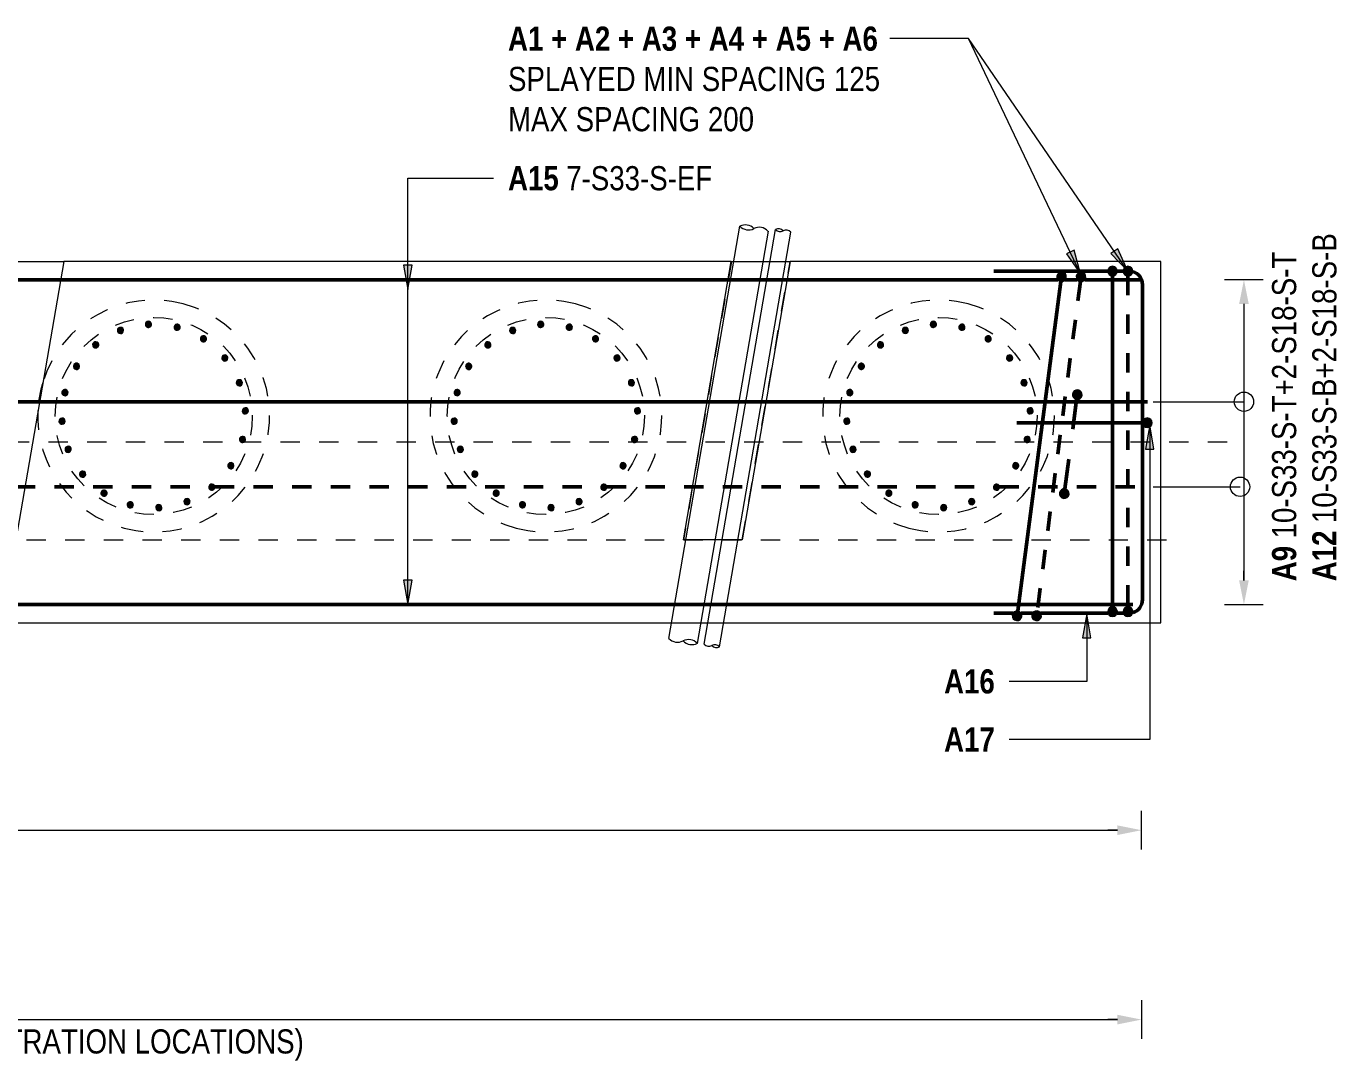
# Model space of a CAD drawing. Header units: metres. Extents: x 1110 to 1218, y -510 to 23.
# Drawn here: x 1137.25 to 1144.03, y -509.74 to -504.39 of the extents above; entities that cross this region are included whole.
import ezdxf

# ---------------------------------------------------------------- set-up
doc = ezdxf.new("R2010")
doc.units = ezdxf.units.M
doc.linetypes.add('JacobsDash', pattern=[0.0045, 0.003, -0.0015])
doc.linetypes.add('JacobsGridLine', pattern=[0.0145, 0.01, -0.001, 0.0025, -0.001])
for name, color, linetype, lineweight in [('A-ANNO-NOTE', 7, 'Continuous', 9), ('A-DETL', 7, 'Continuous', 13), ('A-DETL-GENF', 7, 'Continuous', 9), ('G-ANNO-TEXT', 7, 'Continuous', 9), ('S-BEAM', 7, 'Continuous', 50), ('S-FNDN', 7, 'Continuous', 50), ('S-GRID', 7, 'Continuous', 9)]:
    doc.layers.add(name, color=color, linetype=linetype, lineweight=lineweight)
doc.styles.add('Arial Narrow_1', font='ARIALN.TTF', dxfattribs={"height": 0.125})
doc.styles.add('Arial Narrow_B', font='ARIALNB.TTF', dxfattribs={"height": 0.125})

# ---------------------------------------------------------------- blocks, each defined once
blk = doc.blocks.new('CS_DET_Pile-Column_BreakLine - Tubular BreakLine-7612807-DRG-2873072 - ABUTMENT A REINFORCEMENT PLAN Copy 1')
at = {"layer": 'A-DETL-GENF', "color": 143, "lineweight": 18, "true_color": 0x78aac8}
for centre, start, end in [((0.0375, 0.0499), 232.95733, 307.04267), ((0.1125, -0.0495), 52.95733, 127.04267), ((0.1125, 0.0499), 232.95733, 307.04267)]:
    blk.add_arc(centre, 0.0622, start, end, dxfattribs=at)
blk = doc.blocks.new('CS_DET_Pile-Column_BreakLine - Tubular BreakLine-7612856-DRG-2873072 - ABUTMENT A REINFORCEMENT PLAN Copy 1')
at = {"layer": 'A-DETL-GENF', "color": 143, "lineweight": 18, "true_color": 0x78aac8}
for centre, start, end in [((0.02, 0.0267), 232.95733, 307.04267), ((0.06, -0.0263), 52.95733, 127.04267), ((0.06, 0.0267), 232.95733, 307.04267)]:
    blk.add_arc(centre, 0.0332, start, end, dxfattribs=at)
blk = doc.blocks.new('CS_DET_Pile-Column_BreakLine - Tubular BreakLine-7612699-DRG-2873072 - ABUTMENT A REINFORCEMENT PLAN Copy 1')
at = {"layer": 'A-DETL-GENF', "color": 143, "lineweight": 18, "true_color": 0x78aac8}
for centre, start, end in [((0.0369, 0.0491), 232.95733, 307.04267), ((0.1107, -0.0487), 52.95733, 127.04267), ((0.1107, 0.0491), 232.95733, 307.04267)]:
    blk.add_arc(centre, 0.0613, start, end, dxfattribs=at)
blk = doc.blocks.new('CS_DET_Pile-Column_BreakLine - Tubular BreakLine-7612751-DRG-2873072 - ABUTMENT A REINFORCEMENT PLAN Copy 1')
at = {"layer": 'A-DETL-GENF', "color": 143, "lineweight": 18, "true_color": 0x78aac8}
for centre, start, end in [((0.02, 0.0267), 232.95733, 307.04267), ((0.06, -0.0263), 52.95733, 127.04267), ((0.06, 0.0267), 232.95733, 307.04267)]:
    blk.add_arc(centre, 0.0332, start, end, dxfattribs=at)
blk = doc.blocks.new('CS_DET_Rebar Combined - Multiple Bar-7534566-DRG-2873072 - ABUTMENT A REINFORCEMENT PLAN Copy 1')
at = {"layer": 'A-DETL-GENF', "lineweight": 50}
blk.add_line((0, 0), (9.885, 0), dxfattribs=at)
blk = doc.blocks.new('CS_DET_Rebar Combined - Multiple Bar-7534505-DRG-2873072 - ABUTMENT A REINFORCEMENT PLAN Copy 1')
at = {"layer": 'A-DETL-GENF', "linetype": 'JacobsDash', "lineweight": 50}
for p, q in [((0.7648, 0), (0, 0)), ((2.7967, 0), (0.7965, 0)), ((4.8262, 0), (2.8283, 0)), ((6.8556, 0), (4.8578, 0)), ((8.8851, 0), (6.8873, 0)), ((9.885, 0), (8.9168, 0))]:
    blk.add_line(p, q, dxfattribs=at)
blk = doc.blocks.new('T2DExtentArrowReinf_v1 - Extent-9230249-DRG-2873072 - ABUTMENT A REINFORCEMENT PLAN Copy 1')
at = {"layer": 'A-DETL-GENF'}
for p, q in [((0.125, 0), (30.477, 0)), ((30.602, -0.01), (30.602, 0))]:
    blk.add_line(p, q, dxfattribs=at)
blk = doc.blocks.new('T2DExtentArrowReinf_v1 - Extent-7534392-DRG-2873072 - ABUTMENT A REINFORCEMENT PLAN Copy 1')
at = {"layer": 'A-DETL-GENF'}
for p, q in [((0, 0.01), (0, -0.01)), ((0.125, 0), (1.555, 0)), ((1.68, -0.01), (1.68, 0))]:
    blk.add_line(p, q, dxfattribs=at)
blk = doc.blocks.new('T2DExtentArrowReinf_v1 - Extent-9230608-DRG-2873072 - ABUTMENT A REINFORCEMENT PLAN Copy 1')
at = {"layer": 'A-DETL-GENF'}
for p, q in [((0.125, 0), (30.477, 0)), ((30.602, 0.01), (30.602, 0))]:
    blk.add_line(p, q, dxfattribs=at)
blk = doc.blocks.new('CS_DET_Rebar Combined - Multiple Bar-7528293-DRG-2873072 - ABUTMENT A REINFORCEMENT PLAN Copy 1')
at = {"layer": 'A-DETL-GENF'}
for points in [[(-0.025, 0), (-0.0241, -0.0065), (-0.0217, -0.0125), (-0.0177, -0.0177), (-0.0125, -0.0217), (-0.0065, -0.0241), (0, -0.025), (0.0065, -0.0241), (0.0125, -0.0217), (0.0177, -0.0177), (0.0217, -0.0125), (0.0241, -0.0065), (0.025, 0), (0.0241, 0.0065), (0.0217, 0.0125), (0.0177, 0.0177), (0.0125, 0.0217), (0.0065, 0.0241), (0, 0.025), (-0.0065, 0.0241), (-0.0125, 0.0217), (-0.0177, 0.0177), (-0.0217, 0.0125), (-0.0241, 0.0065)], [(1.7369, 0), (1.7378, -0.0065), (1.7403, -0.0125), (1.7443, -0.0177), (1.7494, -0.0217), (1.7555, -0.0241), (1.7619, -0.025), (1.7684, -0.0241), (1.7744, -0.0217), (1.7796, -0.0177), (1.7836, -0.0125), (1.7861, -0.0065), (1.7869, 0), (1.7861, 0.0065), (1.7836, 0.0125), (1.7796, 0.0177), (1.7744, 0.0217), (1.7684, 0.0241), (1.7619, 0.025), (1.7555, 0.0241), (1.7494, 0.0217), (1.7443, 0.0177), (1.7403, 0.0125), (1.7378, 0.0065)]]:
    blk.add_hatch(color=256, dxfattribs=at).paths.add_polyline_path(points)
at = {"layer": 'A-DETL-GENF', "lineweight": 50}
blk.add_line((0.025, 0), (1.7369, 0), dxfattribs=at)
at = {"layer": 'A-DETL-GENF'}
for centre, start, end in [((0, 0), 360, 180), ((0, 0), 180, 360), ((1.7619, 0), 0, 180), ((1.7619, 0), 180, 360)]:
    blk.add_arc(centre, 0.025, start, end, dxfattribs=at)
blk = doc.blocks.new('CS_DET_Rebar Combined - Multiple Bar-7528295-DRG-2873072 - ABUTMENT A REINFORCEMENT PLAN Copy 1')
at = {"layer": 'A-DETL-GENF'}
for points in [[(-0.025, 0), (-0.0241, -0.0065), (-0.0217, -0.0125), (-0.0177, -0.0177), (-0.0125, -0.0217), (-0.0065, -0.0241), (0, -0.025), (0.0065, -0.0241), (0.0125, -0.0217), (0.0177, -0.0177), (0.0217, -0.0125), (0.0241, -0.0065), (0.025, 0), (0.0241, 0.0065), (0.0217, 0.0125), (0.0177, 0.0177), (0.0125, 0.0217), (0.0065, 0.0241), (0, 0.025), (-0.0065, 0.0241), (-0.0125, 0.0217), (-0.0177, 0.0177), (-0.0217, 0.0125), (-0.0241, 0.0065)], [(1.7369, 0), (1.7378, -0.0065), (1.7403, -0.0125), (1.7443, -0.0177), (1.7494, -0.0217), (1.7555, -0.0241), (1.7619, -0.025), (1.7684, -0.0241), (1.7744, -0.0217), (1.7796, -0.0177), (1.7836, -0.0125), (1.7861, -0.0065), (1.7869, 0), (1.7861, 0.0065), (1.7836, 0.0125), (1.7796, 0.0177), (1.7744, 0.0217), (1.7684, 0.0241), (1.7619, 0.025), (1.7555, 0.0241), (1.7494, 0.0217), (1.7443, 0.0177), (1.7403, 0.0125), (1.7378, 0.0065)]]:
    blk.add_hatch(color=256, dxfattribs=at).paths.add_polyline_path(points)
at = {"layer": 'A-DETL-GENF', "linetype": 'JacobsDash', "lineweight": 50}
blk.add_line((1.7369, 0), (0.025, 0), dxfattribs=at)
at = {"layer": 'A-DETL-GENF'}
for centre, start, end in [((0, 0), 360, 180), ((0, 0), 180, 360), ((1.7619, 0), 0, 180), ((1.7619, 0), 180, 360)]:
    blk.add_arc(centre, 0.025, start, end, dxfattribs=at)
blk = doc.blocks.new('CS_DET_Rebar Combined - Multiple Bar-6463039-DRG-2873072 - ABUTMENT A REINFORCEMENT PLAN Copy 1')
at = {"layer": 'A-DETL-GENF'}
for points in [[(-0.025, 0), (-0.0241, -0.0065), (-0.0217, -0.0125), (-0.0177, -0.0177), (-0.0125, -0.0217), (-0.0065, -0.0241), (0, -0.025), (0.0065, -0.0241), (0.0125, -0.0217), (0.0177, -0.0177), (0.0217, -0.0125), (0.0241, -0.0065), (0.025, 0), (0.0241, 0.0065), (0.0217, 0.0125), (0.0177, 0.0177), (0.0125, 0.0217), (0.0065, 0.0241), (0, 0.025), (-0.0065, 0.0241), (-0.0125, 0.0217), (-0.0177, 0.0177), (-0.0217, 0.0125), (-0.0241, 0.0065)], [(1.7434, 0), (1.7442, -0.0065), (1.7467, -0.0125), (1.7507, -0.0177), (1.7559, -0.0217), (1.7619, -0.0241), (1.7684, -0.025), (1.7749, -0.0241), (1.7809, -0.0217), (1.7861, -0.0177), (1.79, -0.0125), (1.7925, -0.0065), (1.7934, 0), (1.7925, 0.0065), (1.79, 0.0125), (1.7861, 0.0177), (1.7809, 0.0217), (1.7749, 0.0241), (1.7684, 0.025), (1.7619, 0.0241), (1.7559, 0.0217), (1.7507, 0.0177), (1.7467, 0.0125), (1.7442, 0.0065)]]:
    blk.add_hatch(color=256, dxfattribs=at).paths.add_polyline_path(points)
at = {"layer": 'A-DETL-GENF', "lineweight": 50}
blk.add_line((0.025, 0), (1.7434, 0), dxfattribs=at)
at = {"layer": 'A-DETL-GENF'}
for centre, start, end in [((0, 0), 360, 180), ((0, 0), 180, 360), ((1.7684, 0), 0, 180), ((1.7684, 0), 180, 360)]:
    blk.add_arc(centre, 0.025, start, end, dxfattribs=at)
blk = doc.blocks.new('CS_DET_Rebar Combined - Multiple Bar-6463081-DRG-2873072 - ABUTMENT A REINFORCEMENT PLAN Copy 1')
at = {"layer": 'A-DETL-GENF'}
for points in [[(-0.025, 0), (-0.0241, -0.0065), (-0.0217, -0.0125), (-0.0177, -0.0177), (-0.0125, -0.0217), (-0.0065, -0.0241), (0, -0.025), (0.0065, -0.0241), (0.0125, -0.0217), (0.0177, -0.0177), (0.0217, -0.0125), (0.0241, -0.0065), (0.025, 0), (0.0241, 0.0065), (0.0217, 0.0125), (0.0177, 0.0177), (0.0125, 0.0217), (0.0065, 0.0241), (0, 0.025), (-0.0065, 0.0241), (-0.0125, 0.0217), (-0.0177, 0.0177), (-0.0217, 0.0125), (-0.0241, 0.0065)], [(1.7434, 0), (1.7442, -0.0065), (1.7467, -0.0125), (1.7507, -0.0177), (1.7559, -0.0217), (1.7619, -0.0241), (1.7684, -0.025), (1.7749, -0.0241), (1.7809, -0.0217), (1.7861, -0.0177), (1.79, -0.0125), (1.7925, -0.0065), (1.7934, 0), (1.7925, 0.0065), (1.79, 0.0125), (1.7861, 0.0177), (1.7809, 0.0217), (1.7749, 0.0241), (1.7684, 0.025), (1.7619, 0.0241), (1.7559, 0.0217), (1.7507, 0.0177), (1.7467, 0.0125), (1.7442, 0.0065)]]:
    blk.add_hatch(color=256, dxfattribs=at).paths.add_polyline_path(points)
at = {"layer": 'A-DETL-GENF', "linetype": 'JacobsDash', "lineweight": 50}
blk.add_line((1.7434, 0), (0.025, 0), dxfattribs=at)
at = {"layer": 'A-DETL-GENF'}
for centre, start, end in [((0, 0), 360, 180), ((0, 0), 180, 360), ((1.7684, 0), 0, 180), ((1.7684, 0), 180, 360)]:
    blk.add_arc(centre, 0.025, start, end, dxfattribs=at)
blk = doc.blocks.new('CS_DET_Rebar Combined - Multiple Bar-6463435-DRG-2873072 - ABUTMENT A REINFORCEMENT PLAN Copy 1')
at = {"layer": 'A-DETL-GENF'}
blk.add_hatch(color=256, dxfattribs=at).paths.add_polyline_path([(-0.025, 0), (-0.0241, -0.0065), (-0.0217, -0.0125), (-0.0177, -0.0177), (-0.0125, -0.0217), (-0.0065, -0.0241), (0, -0.025), (0.0065, -0.0241), (0.0125, -0.0217), (0.0177, -0.0177), (0.0217, -0.0125), (0.0241, -0.0065), (0.025, 0), (0.0241, 0.0065), (0.0217, 0.0125), (0.0177, 0.0177), (0.0118, 0.0219), (0.0065, 0.0241), (0, 0.025), (-0.0065, 0.0241), (-0.0125, 0.0217), (-0.0177, 0.0177), (-0.0217, 0.0125), (-0.0241, 0.0065)])
at = {"layer": 'A-DETL-GENF', "lineweight": 50}
blk.add_line((0.025, 0), (0.18, 0), dxfattribs=at)
at = {"layer": 'A-DETL-GENF'}
for start, end in [(360, 180), (180, 360)]:
    blk.add_arc((0, 0), 0.025, start, end, dxfattribs=at)
blk = doc.blocks.new('CS_DET_Rebar Combined - Multiple Bar-6463445-DRG-2873072 - ABUTMENT A REINFORCEMENT PLAN Copy 1')
at = {"layer": 'A-DETL-GENF'}
blk.add_hatch(color=256, dxfattribs=at).paths.add_polyline_path([(0.025, 0), (0.0241, 0.0065), (0.0217, 0.0125), (0.0159, 0.019), (0.0125, 0.0217), (0.0065, 0.0241), (0, 0.025), (-0.0065, 0.0241), (-0.0125, 0.0217), (-0.0177, 0.0177), (-0.0217, 0.0125), (-0.0241, 0.0065), (-0.025, 0), (-0.0241, -0.0065), (-0.0217, -0.0125), (-0.0177, -0.0177), (-0.0125, -0.0217), (-0.0065, -0.0241), (0, -0.025), (0.0065, -0.0241), (0.0125, -0.0217), (0.0177, -0.0177), (0.0217, -0.0125), (0.0241, -0.0065)])
at = {"layer": 'A-DETL-GENF', "lineweight": 50}
blk.add_line((0.025, 0), (0.18, 0), dxfattribs=at)
at = {"layer": 'A-DETL-GENF'}
for start, end in [(0, 180), (180, 360)]:
    blk.add_arc((0, 0), 0.025, start, end, dxfattribs=at)
blk = doc.blocks.new('CS_DET_Rebar Combined - Multiple Bar-7534842-DRG-2873072 - ABUTMENT A REINFORCEMENT PLAN Copy 1')
at = {"layer": 'A-DETL-GENF'}
blk.add_hatch(color=256, dxfattribs=at).paths.add_polyline_path([(0, 0.025), (-0.0065, 0.0241), (-0.0125, 0.0217), (-0.0177, 0.0177), (-0.0217, 0.0125), (-0.0241, 0.0065), (-0.025, 0), (-0.0241, -0.0065), (-0.0217, -0.0125), (-0.0177, -0.0177), (-0.0125, -0.0217), (-0.0065, -0.0241), (0, -0.025), (0.0065, -0.0241), (0.0125, -0.0217), (0.0177, -0.0177), (0.0217, -0.0125), (0.0241, -0.0065), (0.025, 0), (0.0241, 0.0065), (0.0217, 0.0125), (0.0177, 0.0177), (0.0125, 0.0217), (0.0065, 0.0241)])
at = {"layer": 'A-DETL-GENF', "lineweight": 50}
blk.add_line((0.025, 0), (0.675, 0), dxfattribs=at)
at = {"layer": 'A-DETL-GENF'}
for start, end in [(0, 180), (180, 360)]:
    blk.add_arc((0, 0), 0.025, start, end, dxfattribs=at)
blk = doc.blocks.new('S_Det_Reinf_Bar Section_2D Grey - N32-V1-DRG-2873072 - ABUTMENT A REINFORCEMENT PLAN Copy 1')
at = {"layer": 'A-DETL-GENF', "true_color": 0x808080}
blk.add_hatch(color=8, dxfattribs=at).paths.add_polyline_path([(0.008, -0.0139), (0.0113, -0.0113), (0.0139, -0.008), (0.0155, -0.0041), (0.016, 0), (0.0155, 0.0041), (0.0139, 0.008), (0.0113, 0.0113), (0.008, 0.0139), (0.0041, 0.0155), (0, 0.016), (-0.0041, 0.0155), (-0.008, 0.0139), (-0.0113, 0.0113), (-0.0139, 0.008), (-0.0155, 0.0041), (-0.016, 0), (-0.0155, -0.0041), (-0.0139, -0.008), (-0.0113, -0.0113), (-0.008, -0.0139), (-0.0041, -0.0155), (0, -0.016), (0.0041, -0.0155)])
at = {"layer": 'A-DETL-GENF', "color": 8, "lineweight": 18, "true_color": 0x808080}
for start, end in [(360, 180), (180, 360)]:
    blk.add_arc((0, 0), 0.016, start, end, dxfattribs=at)
blk = doc.blocks.new('S_Det_Reinf_Bar Section_2D Grey - N32-V20-DRG-2873072 - ABUTMENT A REINFORCEMENT PLAN Copy 1')
at = {"layer": 'A-DETL-GENF', "true_color": 0x808080}
blk.add_hatch(color=8, dxfattribs=at).paths.add_polyline_path([(-0.0041, -0.0155), (0.0015, -0.0158), (0.0041, -0.0155), (0.008, -0.0139), (0.0113, -0.0113), (0.0139, -0.008), (0.0155, -0.0041), (0.016, 0), (0.0155, 0.0041), (0.0139, 0.008), (0.0113, 0.0113), (0.008, 0.0139), (0.0041, 0.0155), (0, 0.016), (-0.0041, 0.0155), (-0.008, 0.0139), (-0.0113, 0.0113), (-0.0139, 0.008), (-0.0155, 0.0041), (-0.016, 0), (-0.0155, -0.0041), (-0.0139, -0.008), (-0.0113, -0.0113), (-0.008, -0.0139)])
at = {"layer": 'A-DETL-GENF', "color": 8, "lineweight": 18, "true_color": 0x808080}
for start, end in [(360, 180), (180, 360)]:
    blk.add_arc((0, 0), 0.016, start, end, dxfattribs=at)
blk = doc.blocks.new('S_Det_Reinf_Bar Section_2D Grey - N32-V21-DRG-2873072 - ABUTMENT A REINFORCEMENT PLAN Copy 1')
at = {"layer": 'A-DETL-GENF', "true_color": 0x808080}
blk.add_hatch(color=8, dxfattribs=at).paths.add_polyline_path([(-0.0041, -0.0155), (0.0015, -0.0158), (0.0049, -0.0152), (0.008, -0.0139), (0.0113, -0.0113), (0.0139, -0.008), (0.0155, -0.0041), (0.016, 0), (0.0155, 0.0041), (0.0139, 0.008), (0.0113, 0.0113), (0.008, 0.0139), (0.0041, 0.0155), (0, 0.016), (-0.0041, 0.0155), (-0.008, 0.0139), (-0.0113, 0.0113), (-0.0139, 0.008), (-0.0155, 0.0041), (-0.016, 0), (-0.0155, -0.0041), (-0.0139, -0.008), (-0.0113, -0.0113), (-0.008, -0.0139)])
at = {"layer": 'A-DETL-GENF', "color": 8, "lineweight": 18, "true_color": 0x808080}
for start, end in [(360, 180), (180, 360)]:
    blk.add_arc((0, 0), 0.016, start, end, dxfattribs=at)
blk = doc.blocks.new('S_Det_Reinf_Bar Section_2D Grey - N32-V22-DRG-2873072 - ABUTMENT A REINFORCEMENT PLAN Copy 1')
at = {"layer": 'A-DETL-GENF', "true_color": 0x808080}
blk.add_hatch(color=8, dxfattribs=at).paths.add_polyline_path([(0.0155, -0.0041), (0.016, 0), (0.0155, 0.0041), (0.0139, 0.008), (0.0113, 0.0113), (0.008, 0.0139), (0.0041, 0.0155), (0, 0.016), (-0.0041, 0.0155), (-0.008, 0.0139), (-0.0113, 0.0113), (-0.0139, 0.008), (-0.0155, 0.0041), (-0.016, 0), (-0.0155, -0.0041), (-0.0139, -0.008), (-0.0113, -0.0113), (-0.008, -0.0139), (-0.0041, -0.0155), (0.0012, -0.0158), (0.0041, -0.0155), (0.008, -0.0139), (0.0113, -0.0113), (0.0139, -0.008)])
at = {"layer": 'A-DETL-GENF', "color": 8, "lineweight": 18, "true_color": 0x808080}
for start, end in [(360, 180), (180, 360)]:
    blk.add_arc((0, 0), 0.016, start, end, dxfattribs=at)
blk = doc.blocks.new('S_Det_Reinf_Bar Section_2D Grey - N32-V23-DRG-2873072 - ABUTMENT A REINFORCEMENT PLAN Copy 1')
at = {"layer": 'A-DETL-GENF', "true_color": 0x808080}
blk.add_hatch(color=8, dxfattribs=at).paths.add_polyline_path([(-0.0041, 0.0155), (-0.008, 0.0139), (-0.0113, 0.0113), (-0.0139, 0.008), (-0.0155, 0.0041), (-0.016, 0), (-0.0155, -0.0041), (-0.0139, -0.008), (-0.0113, -0.0113), (-0.008, -0.0139), (-0.0041, -0.0155), (0, -0.016), (0.0041, -0.0155), (0.008, -0.0139), (0.0113, -0.0113), (0.0139, -0.008), (0.0155, -0.0041), (0.016, 0), (0.0155, 0.0041), (0.0139, 0.008), (0.0113, 0.0113), (0.008, 0.0139), (0.0041, 0.0155), (-0.0016, 0.0158)])
at = {"layer": 'A-DETL-GENF', "color": 8, "lineweight": 18, "true_color": 0x808080}
for start, end in [(360, 180), (180, 360)]:
    blk.add_arc((0, 0), 0.016, start, end, dxfattribs=at)
blk = doc.blocks.new('S_Det_Reinf_Bar Section_2D Grey - N32-V24-DRG-2873072 - ABUTMENT A REINFORCEMENT PLAN Copy 1')
at = {"layer": 'A-DETL-GENF', "true_color": 0x808080}
blk.add_hatch(color=8, dxfattribs=at).paths.add_polyline_path([(-0.0041, -0.0155), (0.0015, -0.0158), (0.0041, -0.0155), (0.008, -0.0139), (0.0113, -0.0113), (0.0139, -0.008), (0.0155, -0.0041), (0.016, 0), (0.0155, 0.0041), (0.0139, 0.008), (0.0113, 0.0113), (0.008, 0.0139), (0.0041, 0.0155), (0, 0.016), (-0.0041, 0.0155), (-0.008, 0.0139), (-0.0113, 0.0113), (-0.0139, 0.008), (-0.0155, 0.0041), (-0.016, 0), (-0.0155, -0.0041), (-0.0139, -0.008), (-0.0113, -0.0113), (-0.008, -0.0139)])
at = {"layer": 'A-DETL-GENF', "color": 8, "lineweight": 18, "true_color": 0x808080}
for start, end in [(360, 180), (180, 360)]:
    blk.add_arc((0, 0), 0.016, start, end, dxfattribs=at)

msp = doc.modelspace()

# ---------------------------------------------------------------- hatches: boundary and pattern name
at = {"layer": 'A-ANNO-NOTE', "lineweight": 5}
for points in [[(1143.5721, -505.8279), (1143.5471, -505.7029), (1143.5221, -505.8279)], [(1143.5471, -507.3829), (1143.5721, -507.2579), (1143.5221, -507.2579)], [(1142.892, -508.5757), (1143.017, -508.5507), (1142.892, -508.5257)], [(1142.892, -509.5557), (1143.017, -509.5307), (1142.892, -509.5057)]]:
    msp.add_hatch(color=256, dxfattribs=at).paths.add_polyline_path(points)
at = {"layer": 'G-ANNO-TEXT'}
for points in [[(1142.9464, -505.6582), (1142.8939, -505.5427), (1142.8576, -505.5676)], [(1142.7018, -505.6717), (1142.6679, -505.5494), (1142.6281, -505.5683)], [(1139.2204, -505.7528), (1139.2424, -505.6278), (1139.1983, -505.6278)], [(1143.0593, -506.4539), (1143.0373, -506.5789), (1143.0813, -506.5789)], [(1139.2204, -507.3826), (1139.2424, -507.2576), (1139.1983, -507.2576)], [(1142.7333, -507.431), (1142.7113, -507.556), (1142.7554, -507.556)]]:
    msp.add_hatch(color=256, dxfattribs=at).paths.add_polyline_path(points)

# ---------------------------------------------------------------- linework, layer by layer
at = {"layer": 'A-ANNO-NOTE'}
for p, q in [((1143.6471, -505.7029), (1143.4471, -505.7029)), ((1143.5471, -505.8279), (1143.5471, -505.8779)), ((1143.5471, -507.2579), (1143.5471, -507.2079)), ((1143.4471, -507.3829), (1143.6471, -507.3829)), ((1143.017, -508.6507), (1143.017, -508.4507)), ((1142.892, -508.5507), (1142.842, -508.5507)), ((1143.017, -509.4307), (1143.017, -509.6307)), ((1142.892, -509.5307), (1142.842, -509.5307))]:
    msp.add_line(p, q, dxfattribs=at)
msp.add_circle((1143.5471, -506.3338), 0.05, dxfattribs=at)
at = {"layer": 'A-DETL', "color": 143, "lineweight": 18, "true_color": 0x78aac8}
for p, q in [((1140.5711, -507.5584), (1140.9386, -505.4256)), ((1140.7189, -507.5839), (1141.0864, -505.4511)), ((1140.7536, -507.5884), (1141.1234, -505.4422)), ((1140.8325, -507.602), (1141.2023, -505.4558))]:
    msp.add_line(p, q, dxfattribs=at)
at = {"layer": 'A-DETL', "color": 8, "linetype": 'JacobsDash', "lineweight": 18, "true_color": 0x808080}
for p, q in [((1140.8944, -505.6079), (1140.6462, -507.0479)), ((1140.9506, -507.0479), (1141.1985, -505.6096)), ((1126.4471, -507.0479), (1143.1915, -507.0479))]:
    msp.add_line(p, q, dxfattribs=at)
at = {"layer": 'A-DETL', "lineweight": 50}
for p, q in [((1142.842, -505.6579), (1142.252, -505.6579)), ((1142.922, -505.6579), (1142.892, -505.6579)), ((1134.4824, -505.7029), (1142.5833, -505.7029)), ((1142.6227, -505.7029), (1142.684, -505.7029)), ((1142.7237, -505.7029), (1143.017, -505.7029)), ((1143.022, -507.3579), (1143.022, -505.7279)), ((1142.9729, -507.3825), (1134.4824, -507.3825)), ((1142.252, -507.4279), (1142.3521, -507.4279)), ((1142.3943, -507.4279), (1142.4531, -507.4279)), ((1142.4951, -507.4279), (1142.8435, -507.4279)), ((1142.8905, -507.4279), (1142.9235, -507.4279))]:
    msp.add_line(p, q, dxfattribs=at)
at = {"layer": 'A-DETL', "lineweight": 18}
for p, q in [((1143.0771, -506.3338), (1143.5471, -506.3338)), ((1143.0771, -506.7738), (1143.5271, -506.7738))]:
    msp.add_line(p, q, dxfattribs=at)
at = {"layer": 'A-DETL', "color": 8, "linetype": 'JacobsDash', "lineweight": 9, "true_color": 0x808080}
for centre in [(1137.9052, -506.4077), (1139.9346, -506.4077), (1141.9665, -506.4077)]:
    msp.add_circle(centre, 0.51, dxfattribs=at)
at = {"layer": 'A-DETL', "lineweight": 18}
msp.add_circle((1143.5271, -506.7738), 0.05, dxfattribs=at)
at = {"layer": 'A-DETL', "lineweight": 50}
for centre, start, end in [((1142.952, -505.7279), 359.99999, 73.63084), ((1142.952, -507.3579), 286.33363, 359.99999)]:
    msp.add_arc(centre, 0.07, start, end, dxfattribs=at)
at = {"layer": 'G-ANNO-TEXT'}
for p, q in [((1141.7417, -504.4552), (1141.7154, -504.4552)), ((1142.1219, -504.4552), (1141.7417, -504.4552)), ((1142.1219, -504.4552), (1141.7417, -504.4552)), ((1142.7018, -505.6717), (1142.1219, -504.4552)), ((1142.9464, -505.6582), (1142.1219, -504.4552)), ((1139.2204, -505.1773), (1139.6637, -505.1773)), ((1139.2204, -505.7528), (1139.2204, -505.1773)), ((1139.2204, -505.1773), (1139.6637, -505.1773)), ((1139.2204, -507.3826), (1139.2204, -505.1773)), ((1142.8939, -505.5427), (1142.8576, -505.5676)), ((1142.9464, -505.6582), (1142.8939, -505.5427)), ((1142.6679, -505.5494), (1142.6281, -505.5683)), ((1142.6281, -505.5683), (1142.7018, -505.6717)), ((1142.7018, -505.6717), (1142.6679, -505.5494)), ((1142.8576, -505.5676), (1142.9464, -505.6582)), ((1139.2424, -505.6278), (1139.1983, -505.6278)), ((1139.1983, -505.6278), (1139.2204, -505.7528)), ((1139.2204, -505.7528), (1139.2424, -505.6278)), ((1143.0593, -506.4539), (1143.0373, -506.5789)), ((1143.0813, -506.5789), (1143.0593, -506.4539)), ((1143.0593, -506.4539), (1143.0593, -508.0817)), ((1143.0373, -506.5789), (1143.0813, -506.5789)), ((1139.2424, -507.2576), (1139.1983, -507.2576)), ((1139.1983, -507.2576), (1139.2204, -507.3826)), ((1139.2204, -507.3826), (1139.2424, -507.2576)), ((1142.7333, -507.431), (1142.7113, -507.556)), ((1142.7554, -507.556), (1142.7333, -507.431)), ((1142.7333, -507.431), (1142.7333, -507.7809)), ((1142.7113, -507.556), (1142.7554, -507.556)), ((1142.3347, -507.7809), (1142.3315, -507.7809)), ((1142.7333, -507.7809), (1142.3347, -507.7809)), ((1142.3347, -508.0817), (1142.3315, -508.0817)), ((1143.0593, -508.0817), (1142.3347, -508.0817))]:
    msp.add_line(p, q, dxfattribs=at)
at = {"layer": 'S-BEAM', "lineweight": 13}
for p, q in [((1137.4402, -505.6079), (1137.1921, -507.0479)), ((1140.8943, -505.6079), (1137.4402, -505.6079)), ((1140.6462, -507.0479), (1140.8943, -505.6079)), ((1140.8943, -505.6079), (1141.1988, -505.6079)), ((1141.1988, -505.6079), (1140.9506, -507.0479)), ((1143.1174, -505.6079), (1141.1988, -505.6079)), ((1143.1174, -507.0479), (1143.1174, -505.6079)), ((1143.1174, -507.0479), (1143.1174, -505.6079)), ((1140.9506, -507.0479), (1140.6462, -507.0479)), ((1143.1164, -507.0479), (1143.1174, -507.0479)), ((1143.1174, -507.4779), (1143.1174, -507.0479)), ((1126.3656, -507.4779), (1143.1164, -507.4779)), ((1143.1164, -507.4779), (1143.1174, -507.4779))]:
    msp.add_line(p, q, dxfattribs=at)
at = {"layer": 'S-BEAM', "lineweight": 13, "flags": 128}
for points in [[(1137.0844, -505.6079), (1137.0958, -505.6079), (1137.1165, -505.6079), (1137.1452, -505.6079), (1137.1804, -505.6079), (1137.2202, -505.6079), (1137.2623, -505.6079)], [(1137.2623, -505.6079), (1137.3044, -505.6079), (1137.3442, -505.6079), (1137.3794, -505.6079), (1137.4081, -505.6079), (1137.4288, -505.6079), (1137.4402, -505.6079)]]:
    msp.add_lwpolyline(points, dxfattribs=at)
at = {"layer": 'S-FNDN', "color": 8, "linetype": 'JacobsDash', "lineweight": 18, "true_color": 0x808080}
for centre, start, end in [((1137.9052, -506.4077), 75.22389, 162.92708), ((1139.9346, -506.4077), 75.22389, 255.22389), ((1141.9665, -506.4077), 75.22389, 255.22389), ((1137.9052, -506.4077), 255.22389, 75.22389), ((1139.9346, -506.4077), 255.22389, 75.22389), ((1141.9665, -506.4077), 255.22389, 75.22389), ((1137.9052, -506.4077), 162.9871, 177.22356), ((1137.9052, -506.4077), 177.29847, 255.22389)]:
    msp.add_arc(centre, 0.6, start, end, dxfattribs=at)
at = {"layer": 'S-GRID', "linetype": 'JacobsGridLine', "lineweight": 18}
msp.add_line((1143.4609, -506.5429), (1111.4388, -506.5429), dxfattribs=at)

# ---------------------------------------------------------------- block references
at = {"layer": 'A-DETL-GENF', "color": 143, "true_color": 0x78aac8}
for name, p, rotation in [('CS_DET_Pile-Column_BreakLine - Tubular BreakLine-7612699-DRG-2873072 - ABUTMENT A REINFORCEMENT PLAN Copy 1', (1141.0841, -505.4505), 170.224219867527), ('CS_DET_Pile-Column_BreakLine - Tubular BreakLine-7612751-DRG-2873072 - ABUTMENT A REINFORCEMENT PLAN Copy 1', (1141.2023, -505.4556), 170.224219867527), ('CS_DET_Pile-Column_BreakLine - Tubular BreakLine-7612807-DRG-2873072 - ABUTMENT A REINFORCEMENT PLAN Copy 1', (1140.5711, -507.5586), 350.2242198679386), ('CS_DET_Pile-Column_BreakLine - Tubular BreakLine-7612856-DRG-2873072 - ABUTMENT A REINFORCEMENT PLAN Copy 1', (1140.7536, -507.5886), 350.2242198679303)]:
    msp.add_blockref(name, p, dxfattribs=dict(at, rotation=rotation))
at = {"layer": 'A-DETL-GENF'}
for name, p, rotation in [('CS_DET_Rebar Combined - Multiple Bar-6463039-DRG-2873072 - ABUTMENT A REINFORCEMENT PLAN Copy 1', (1142.3732, -507.441), 82.53369676710999), ('CS_DET_Rebar Combined - Multiple Bar-6463081-DRG-2873072 - ABUTMENT A REINFORCEMENT PLAN Copy 1', (1142.4741, -507.4411), 82.53369676710999), ('CS_DET_Rebar Combined - Multiple Bar-7528293-DRG-2873072 - ABUTMENT A REINFORCEMENT PLAN Copy 1', (1142.867, -507.4199), 90.00000000000547), ('CS_DET_Rebar Combined - Multiple Bar-7528295-DRG-2873072 - ABUTMENT A REINFORCEMENT PLAN Copy 1', (1142.947, -507.4199), 90.00000000000547), ('T2DExtentArrowReinf_v1 - Extent-7534392-DRG-2873072 - ABUTMENT A REINFORCEMENT PLAN Copy 1', (1143.5471, -505.7029), 269.9999999999952), ('CS_DET_Rebar Combined - Multiple Bar-6463445-DRG-2873072 - ABUTMENT A REINFORCEMENT PLAN Copy 1', (1142.6845, -506.2973), 262.533696767127), ('CS_DET_Rebar Combined - Multiple Bar-7534566-DRG-2873072 - ABUTMENT A REINFORCEMENT PLAN Copy 1', (1143.0475, -506.3338), 180), ('CS_DET_Rebar Combined - Multiple Bar-7534842-DRG-2873072 - ABUTMENT A REINFORCEMENT PLAN Copy 1', (1143.0474, -506.4429), 180), ('CS_DET_Rebar Combined - Multiple Bar-6463435-DRG-2873072 - ABUTMENT A REINFORCEMENT PLAN Copy 1', (1142.6174, -506.8092), 82.53369676710999), ('CS_DET_Rebar Combined - Multiple Bar-7534505-DRG-2873072 - ABUTMENT A REINFORCEMENT PLAN Copy 1', (1143.0475, -506.7738), 180)]:
    msp.add_blockref(name, p, dxfattribs=dict(at, rotation=rotation))
at = {"layer": 'A-DETL-GENF', "color": 8, "true_color": 0x808080}
for name, p, rotation in [('S_Det_Reinf_Bar Section_2D Grey - N32-V20-DRG-2873072 - ABUTMENT A REINFORCEMENT PLAN Copy 1', (1137.7332, -505.965), 21.22388888902767), ('S_Det_Reinf_Bar Section_2D Grey - N32-V1-DRG-2873072 - ABUTMENT A REINFORCEMENT PLAN Copy 1', (1137.8784, -505.9335), 3.223888889022546), ('S_Det_Reinf_Bar Section_2D Grey - N32-V1-DRG-2873072 - ABUTMENT A REINFORCEMENT PLAN Copy 1', (1138.0263, -505.9485), 345.2238888891193), ('S_Det_Reinf_Bar Section_2D Grey - N32-V21-DRG-2873072 - ABUTMENT A REINFORCEMENT PLAN Copy 1', (1139.7627, -505.965), 21.22388888902767), ('S_Det_Reinf_Bar Section_2D Grey - N32-V1-DRG-2873072 - ABUTMENT A REINFORCEMENT PLAN Copy 1', (1139.9079, -505.9335), 3.223888889022546), ('S_Det_Reinf_Bar Section_2D Grey - N32-V1-DRG-2873072 - ABUTMENT A REINFORCEMENT PLAN Copy 1', (1140.0558, -505.9485), 345.2238888891193), ('S_Det_Reinf_Bar Section_2D Grey - N32-V24-DRG-2873072 - ABUTMENT A REINFORCEMENT PLAN Copy 1', (1141.7945, -505.9649), 21.22388888902767), ('S_Det_Reinf_Bar Section_2D Grey - N32-V1-DRG-2873072 - ABUTMENT A REINFORCEMENT PLAN Copy 1', (1141.9398, -505.9335), 3.223888889022546), ('S_Det_Reinf_Bar Section_2D Grey - N32-V1-DRG-2873072 - ABUTMENT A REINFORCEMENT PLAN Copy 1', (1142.0876, -505.9484), 345.2238888891193), ('S_Det_Reinf_Bar Section_2D Grey - N32-V1-DRG-2873072 - ABUTMENT A REINFORCEMENT PLAN Copy 1', (1137.6048, -506.0398), 39.22388888903279), ('S_Det_Reinf_Bar Section_2D Grey - N32-V1-DRG-2873072 - ABUTMENT A REINFORCEMENT PLAN Copy 1', (1138.1623, -506.0084), 327.2238888891142), ('S_Det_Reinf_Bar Section_2D Grey - N32-V1-DRG-2873072 - ABUTMENT A REINFORCEMENT PLAN Copy 1', (1139.6343, -506.0398), 39.22388888903279), ('S_Det_Reinf_Bar Section_2D Grey - N32-V1-DRG-2873072 - ABUTMENT A REINFORCEMENT PLAN Copy 1', (1140.1918, -506.0084), 327.2238888891142), ('S_Det_Reinf_Bar Section_2D Grey - N32-V1-DRG-2873072 - ABUTMENT A REINFORCEMENT PLAN Copy 1', (1141.6661, -506.0398), 39.22388888903279), ('S_Det_Reinf_Bar Section_2D Grey - N32-V1-DRG-2873072 - ABUTMENT A REINFORCEMENT PLAN Copy 1', (1142.2236, -506.0084), 327.2238888891142), ('S_Det_Reinf_Bar Section_2D Grey - N32-V1-DRG-2873072 - ABUTMENT A REINFORCEMENT PLAN Copy 1', (1138.2731, -506.1074), 309.2238888891091), ('S_Det_Reinf_Bar Section_2D Grey - N32-V1-DRG-2873072 - ABUTMENT A REINFORCEMENT PLAN Copy 1', (1140.3026, -506.1074), 309.2238888891091), ('S_Det_Reinf_Bar Section_2D Grey - N32-V1-DRG-2873072 - ABUTMENT A REINFORCEMENT PLAN Copy 1', (1142.3345, -506.1074), 309.2238888891091), ('S_Det_Reinf_Bar Section_2D Grey - N32-V1-DRG-2873072 - ABUTMENT A REINFORCEMENT PLAN Copy 1', (1137.5058, -506.1506), 57.22388888903787), ('S_Det_Reinf_Bar Section_2D Grey - N32-V1-DRG-2873072 - ABUTMENT A REINFORCEMENT PLAN Copy 1', (1139.5353, -506.1506), 57.22388888903787), ('S_Det_Reinf_Bar Section_2D Grey - N32-V1-DRG-2873072 - ABUTMENT A REINFORCEMENT PLAN Copy 1', (1141.5671, -506.1506), 57.22388888903787), ('S_Det_Reinf_Bar Section_2D Grey - N32-V1-DRG-2873072 - ABUTMENT A REINFORCEMENT PLAN Copy 1', (1138.3479, -506.2358), 291.223888889104), ('S_Det_Reinf_Bar Section_2D Grey - N32-V1-DRG-2873072 - ABUTMENT A REINFORCEMENT PLAN Copy 1', (1140.3774, -506.2358), 291.223888889104), ('S_Det_Reinf_Bar Section_2D Grey - N32-V22-DRG-2873072 - ABUTMENT A REINFORCEMENT PLAN Copy 1', (1142.4093, -506.2358), 291.223888889104), ('S_Det_Reinf_Bar Section_2D Grey - N32-V1-DRG-2873072 - ABUTMENT A REINFORCEMENT PLAN Copy 1', (1137.4459, -506.2866), 75.22388888904297), ('S_Det_Reinf_Bar Section_2D Grey - N32-V1-DRG-2873072 - ABUTMENT A REINFORCEMENT PLAN Copy 1', (1139.4754, -506.2866), 75.22388888904297), ('S_Det_Reinf_Bar Section_2D Grey - N32-V1-DRG-2873072 - ABUTMENT A REINFORCEMENT PLAN Copy 1', (1141.5072, -506.2866), 75.22388888904297), ('S_Det_Reinf_Bar Section_2D Grey - N32-V1-DRG-2873072 - ABUTMENT A REINFORCEMENT PLAN Copy 1', (1137.4309, -506.4345), 93.22388888904806), ('S_Det_Reinf_Bar Section_2D Grey - N32-V1-DRG-2873072 - ABUTMENT A REINFORCEMENT PLAN Copy 1', (1138.3794, -506.381), 273.2238888890989), ('S_Det_Reinf_Bar Section_2D Grey - N32-V1-DRG-2873072 - ABUTMENT A REINFORCEMENT PLAN Copy 1', (1139.4604, -506.4345), 93.22388888904806), ('S_Det_Reinf_Bar Section_2D Grey - N32-V1-DRG-2873072 - ABUTMENT A REINFORCEMENT PLAN Copy 1', (1140.4089, -506.381), 273.2238888890989), ('S_Det_Reinf_Bar Section_2D Grey - N32-V1-DRG-2873072 - ABUTMENT A REINFORCEMENT PLAN Copy 1', (1141.4923, -506.4344), 93.22388888904806), ('S_Det_Reinf_Bar Section_2D Grey - N32-V1-DRG-2873072 - ABUTMENT A REINFORCEMENT PLAN Copy 1', (1142.4407, -506.381), 273.2238888890989), ('S_Det_Reinf_Bar Section_2D Grey - N32-V1-DRG-2873072 - ABUTMENT A REINFORCEMENT PLAN Copy 1', (1137.4624, -506.5797), 111.2238888890531), ('S_Det_Reinf_Bar Section_2D Grey - N32-V1-DRG-2873072 - ABUTMENT A REINFORCEMENT PLAN Copy 1', (1138.3645, -506.5289), 255.2238888890938), ('S_Det_Reinf_Bar Section_2D Grey - N32-V1-DRG-2873072 - ABUTMENT A REINFORCEMENT PLAN Copy 1', (1139.4919, -506.5797), 111.2238888890531), ('S_Det_Reinf_Bar Section_2D Grey - N32-V1-DRG-2873072 - ABUTMENT A REINFORCEMENT PLAN Copy 1', (1140.3939, -506.5289), 255.2238888890938), ('S_Det_Reinf_Bar Section_2D Grey - N32-V1-DRG-2873072 - ABUTMENT A REINFORCEMENT PLAN Copy 1', (1141.5237, -506.5797), 111.2238888890531), ('S_Det_Reinf_Bar Section_2D Grey - N32-V1-DRG-2873072 - ABUTMENT A REINFORCEMENT PLAN Copy 1', (1142.4258, -506.5289), 255.2238888890938), ('S_Det_Reinf_Bar Section_2D Grey - N32-V1-DRG-2873072 - ABUTMENT A REINFORCEMENT PLAN Copy 1', (1137.5372, -506.7081), 129.2238888890582), ('S_Det_Reinf_Bar Section_2D Grey - N32-V1-DRG-2873072 - ABUTMENT A REINFORCEMENT PLAN Copy 1', (1138.3045, -506.6649), 237.2238888890888), ('S_Det_Reinf_Bar Section_2D Grey - N32-V1-DRG-2873072 - ABUTMENT A REINFORCEMENT PLAN Copy 1', (1139.5667, -506.7081), 129.2238888890582), ('S_Det_Reinf_Bar Section_2D Grey - N32-V1-DRG-2873072 - ABUTMENT A REINFORCEMENT PLAN Copy 1', (1140.334, -506.6649), 237.2238888890888), ('S_Det_Reinf_Bar Section_2D Grey - N32-V1-DRG-2873072 - ABUTMENT A REINFORCEMENT PLAN Copy 1', (1141.5985, -506.7081), 129.2238888890582), ('S_Det_Reinf_Bar Section_2D Grey - N32-V1-DRG-2873072 - ABUTMENT A REINFORCEMENT PLAN Copy 1', (1142.3659, -506.6649), 237.2238888890888), ('S_Det_Reinf_Bar Section_2D Grey - N32-V1-DRG-2873072 - ABUTMENT A REINFORCEMENT PLAN Copy 1', (1138.2055, -506.7757), 219.2238888890837), ('S_Det_Reinf_Bar Section_2D Grey - N32-V1-DRG-2873072 - ABUTMENT A REINFORCEMENT PLAN Copy 1', (1140.235, -506.7757), 219.2238888890837), ('S_Det_Reinf_Bar Section_2D Grey - N32-V1-DRG-2873072 - ABUTMENT A REINFORCEMENT PLAN Copy 1', (1142.2669, -506.7757), 219.2238888890837), ('S_Det_Reinf_Bar Section_2D Grey - N32-V1-DRG-2873072 - ABUTMENT A REINFORCEMENT PLAN Copy 1', (1137.648, -506.8071), 147.2238888890633), ('S_Det_Reinf_Bar Section_2D Grey - N32-V1-DRG-2873072 - ABUTMENT A REINFORCEMENT PLAN Copy 1', (1138.0771, -506.8505), 201.2238888890786), ('S_Det_Reinf_Bar Section_2D Grey - N32-V1-DRG-2873072 - ABUTMENT A REINFORCEMENT PLAN Copy 1', (1139.6775, -506.8071), 147.2238888890633), ('S_Det_Reinf_Bar Section_2D Grey - N32-V1-DRG-2873072 - ABUTMENT A REINFORCEMENT PLAN Copy 1', (1140.1066, -506.8505), 201.2238888890786), ('S_Det_Reinf_Bar Section_2D Grey - N32-V1-DRG-2873072 - ABUTMENT A REINFORCEMENT PLAN Copy 1', (1141.7094, -506.8071), 147.2238888890633), ('S_Det_Reinf_Bar Section_2D Grey - N32-V1-DRG-2873072 - ABUTMENT A REINFORCEMENT PLAN Copy 1', (1142.1385, -506.8505), 201.2238888890786), ('S_Det_Reinf_Bar Section_2D Grey - N32-V1-DRG-2873072 - ABUTMENT A REINFORCEMENT PLAN Copy 1', (1137.784, -506.867), 165.2238888890684), ('S_Det_Reinf_Bar Section_2D Grey - N32-V1-DRG-2873072 - ABUTMENT A REINFORCEMENT PLAN Copy 1', (1137.9319, -506.882), 183.2238888890734), ('S_Det_Reinf_Bar Section_2D Grey - N32-V1-DRG-2873072 - ABUTMENT A REINFORCEMENT PLAN Copy 1', (1139.8135, -506.867), 165.2238888890684), ('S_Det_Reinf_Bar Section_2D Grey - N32-V1-DRG-2873072 - ABUTMENT A REINFORCEMENT PLAN Copy 1', (1139.9614, -506.882), 183.2238888890734), ('S_Det_Reinf_Bar Section_2D Grey - N32-V23-DRG-2873072 - ABUTMENT A REINFORCEMENT PLAN Copy 1', (1141.8454, -506.867), 165.2238888890684), ('S_Det_Reinf_Bar Section_2D Grey - N32-V1-DRG-2873072 - ABUTMENT A REINFORCEMENT PLAN Copy 1', (1141.9932, -506.882), 183.2238888890734)]:
    msp.add_blockref(name, p, dxfattribs=dict(at, rotation=rotation))
at = {"layer": 'A-DETL-GENF'}
for name, p in [('T2DExtentArrowReinf_v1 - Extent-9230608-DRG-2873072 - ABUTMENT A REINFORCEMENT PLAN Copy 1', (1112.415, -509.5307)), ('T2DExtentArrowReinf_v1 - Extent-9230249-DRG-2873072 - ABUTMENT A REINFORCEMENT PLAN Copy 1', (1112.415, -508.5507))]:
    msp.add_blockref(name, p, dxfattribs=at)

# ---------------------------------------------------------------- texts
at = {"layer": 'G-ANNO-TEXT', "char_height": 0.125, "attachment_point": 1, "bg_fill": 3, "box_fill_scale": 1, "bg_fill_color": 256, "bg_fill_true_color": 13158600, "bg_fill_transparency": 0}
for s, insert, style in [('A1 + A2 + A3 + A4 + A5 + A6', (1139.7387, -504.3927), 'Arial Narrow_B'), ('SPLAYED MIN SPACING 125', (1139.7387, -504.6011), 'Arial Narrow_1'), ('MAX SPACING 200 ', (1139.7387, -504.8094), 'Arial Narrow_1'), ('A15', (1139.7387, -505.1148), 'Arial Narrow_B')]:
    msp.add_mtext(s, dxfattribs=dict(at, insert=insert, style=style))
at = {"layer": 'G-ANNO-TEXT', "char_height": 0.125, "attachment_point": 1, "rotation": 90, "style": 'Arial Narrow_B', "bg_fill": 3, "box_fill_scale": 1, "bg_fill_color": 256, "bg_fill_transparency": 0}
for s, insert in [('A12 ', (1143.9008, -507.2626)), ('A9 ', (1143.6925, -507.2626))]:
    msp.add_mtext(s, dxfattribs=dict(at, insert=insert))

# ---------------------------------------------------------------- next in the draw order: texts
at = {"layer": 'G-ANNO-TEXT', "char_height": 0.125, "attachment_point": 1, "bg_fill": 3, "box_fill_scale": 1, "bg_fill_color": 256, "bg_fill_true_color": 13158600, "bg_fill_transparency": 0}
for s, insert, style in [(' 7-S33-S-EF ', (1140, -505.1148), 'Arial Narrow_1'), ('A16', (1141.9952, -507.7184), 'Arial Narrow_B'), ('A17', (1141.9952, -508.0192), 'Arial Narrow_B')]:
    msp.add_mtext(s, dxfattribs=dict(at, insert=insert, style=style))
at = {"layer": 'G-ANNO-TEXT', "char_height": 0.125, "attachment_point": 1, "rotation": 90, "style": 'Arial Narrow_1', "bg_fill": 3, "box_fill_scale": 1, "bg_fill_color": 256, "bg_fill_transparency": 0}
for s, insert in [('10-S33-S-B+2-S18-S-B  ', (1143.9008, -506.9617)), ('10-S33-S-T+2-S18-S-T', (1143.6925, -507.0411))]:
    msp.add_mtext(s, dxfattribs=dict(at, insert=insert))
at = {"layer": 'G-ANNO-TEXT', "insert": (1133.5585, -509.5811), "char_height": 0.125, "attachment_point": 1, "style": 'Arial Narrow_1', "bg_fill": 3, "box_fill_scale": 1, "bg_fill_color": 256, "bg_fill_transparency": 0}
msp.add_mtext(' 3-S29-BZT-150 (LENGTH VARIES AT SERVICE PENETRATION LOCATIONS)', dxfattribs=at)

doc.saveas('drawing.dxf')
